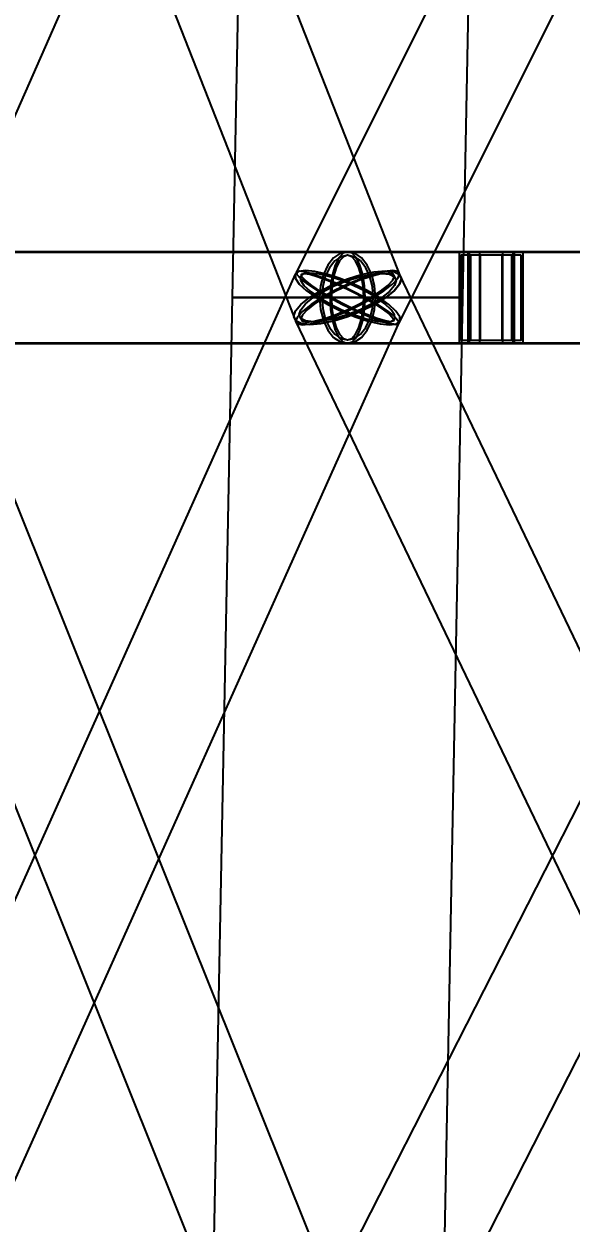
# Model space of a CAD drawing. Header units: millimetres. Extents: x -123812 to 252100, y -3000 to 639000.
# Drawn here: x -6516 to -4094, y 460903 to 466211 of the extents above; entities that cross this region are included whole.
import ezdxf

# ---------------------------------------------------------------- set-up
doc = ezdxf.new("R2010")
doc.units = ezdxf.units.MM
doc.layers.add('D-STR-DIM', color=7, linetype='Continuous', lineweight=13)
doc.layers.add('D-STR-STRC', color=7, linetype='Continuous', lineweight=25)
doc.styles.add('OpenSansCondensed-Light', font='OpenSansCondensed-Light.ttf')
doc.styles.add('TOWER_UNICODE', font='Arial Unicode.ttf')
doc.dimstyles.new('EZDXF', dxfattribs={"dimtxt": 0.25, "dimasz": 0.175, "dimexe": 0.375, "dimexo": 0.125, "dimgap": 0.1, "dimtad": 1, "dimlfac": 100, "dimzin": 12, "dimdsep": 46, "dimtxsty": 'OpenSansCondensed-Light', "dimblk": 'ARCHTICK', "dimcen": 2.5, "dimazin": 3, "dimtfac": 0.5, "dimtmove": 2, "dimatfit": 3})

# ---------------------------------------------------------------- blocks, each defined once
blk = doc.blocks.new('_ARCHTICK')
at = {"color": 0, "linetype": 'BYBLOCK', "const_width": 0.15}
blk.add_lwpolyline([(-0.5, -0.5), (0.5, 0.5)], dxfattribs=at)

msp = doc.modelspace()

# ---------------------------------------------------------------- linework, layer by layer
at = {"layer": 'D-STR-STRC'}
for points in [[(-5218.5, 470102.6), (-7421.3, 465102.6), (-7420.3, 465083.8), (-7403.6, 465059.2), (-7372.2, 465030.7), (-7328.4, 465000), (-7275, 464969.3), (-7215.8, 464940.8), (-7154.8, 464916.2), (-7096, 464897.4), (-7043.6, 464885.6), (-7001.1, 464881.6), (-6971.4, 464885.6), (-6956.6, 464897.4), (-4753.7, 469897.4)], [(-7289.5, 469916.2), (-5321.4, 464916.2), (-5313.1, 464897.4), (-5289.1, 464885.6), (-5251.1, 464881.6), (-5201.7, 464885.6), (-5144.2, 464897.4), (-5082.5, 464916.2), (-5020.9, 464940.8), (-4963.6, 464969.3), (-4914.4, 465000), (-4876.7, 465030.7), (-4853.1, 465059.2), (-4845.2, 465083.8), (-6813.3, 470083.8)], [(-2807.7, 470114.4), (-5310, 465114.4), (-5308, 465102.6), (-5290.6, 465083.8), (-5259.1, 465059.2), (-5215.6, 465030.7), (-5163.1, 465000), (-5105.2, 464969.3), (-5045.8, 464940.8), (-4988.9, 464916.2), (-4938.5, 464897.4), (-4897.9, 464885.6), (-4870, 464881.6), (-4856.6, 464885.6), (-2354.3, 469885.6)], [(-7188.9, 464796.8), (-5083.3, 464796.8), (-5051.3, 464803.7), (-5021.5, 464824), (-4995.9, 464856.3), (-4976.2, 464898.4), (-4963.8, 464947.4), (-4959.6, 465000), (-4963.8, 465052.6), (-4976.2, 465101.6), (-4995.9, 465143.7), (-5021.5, 465176), (-5051.3, 465196.3), (-5083.3, 465203.2), (-7188.9, 465203.2)], [(-7188.9, 464796.8), (-5083.3, 464796.8), (-5051.3, 464803.7), (-5021.5, 464824), (-4995.9, 464856.3), (-4976.2, 464898.4), (-4963.8, 464947.4), (-4959.6, 465000), (-4963.8, 465052.6), (-4976.2, 465101.6), (-4995.9, 465143.7), (-5021.5, 465176), (-5051.3, 465196.3), (-5083.3, 465203.2), (-7188.9, 465203.2)], [(-2631.3, 465203.2), (-5083.3, 465203.2), (-5103.5, 465196.3), (-5122.2, 465176), (-5138.3, 465143.7), (-5150.7, 465101.6), (-5158.4, 465052.6), (-5161.1, 465000), (-5158.4, 464947.4), (-5150.7, 464898.4), (-5138.3, 464856.3), (-5122.2, 464824), (-5103.5, 464803.7), (-5083.3, 464796.8), (-2631.3, 464796.8)], [(-2631.3, 465203.2), (-5083.3, 465203.2), (-5103.5, 465196.3), (-5122.2, 465176), (-5138.3, 465143.7), (-5150.7, 465101.6), (-5158.4, 465052.6), (-5161.1, 465000), (-5158.4, 464947.4), (-5150.7, 464898.4), (-5138.3, 464856.3), (-5122.2, 464824), (-5103.5, 464803.7), (-5083.3, 464796.8), (-2631.3, 464796.8)], [(-7094.7, 459895.9), (-4851.7, 464895.9), (-4852.4, 464915), (-4868.9, 464939.9), (-4900, 464968.9), (-4943.6, 465000), (-4996.7, 465031.1), (-5055.7, 465060.1), (-5116.6, 465085), (-5175.3, 465104.1), (-5227.6, 465116.1), (-5270.2, 465120.2), (-5300, 465116.1), (-5315, 465104.1), (-7558.1, 460104.1)], [(-4943, 460085), (-6951.4, 465085), (-6959.7, 465104.1), (-6983.7, 465116.1), (-7021.6, 465120.2), (-7071, 465116.1), (-7128.4, 465104.1), (-7189.9, 465085), (-7251.4, 465060.1), (-7308.6, 465031.1), (-7357.6, 465000), (-7395.2, 464968.9), (-7418.6, 464939.9), (-7426.5, 464915), (-5418.1, 459915)], [(-4954.7, 459883.9), (-2405.5, 464883.9), (-2407.4, 464895.9), (-2424.5, 464915), (-2455.8, 464939.9), (-2499, 464968.9), (-2551.2, 465000), (-2608.9, 465031.1), (-2668.1, 465060.1), (-2724.8, 465085), (-2775.2, 465104.1), (-2815.7, 465116.1), (-2843.7, 465120.2), (-2857.2, 465116.1), (-5406.4, 460116.1)], [(-2451.5, 460104.1), (-4853.2, 465104.1), (-4860.7, 465116.1), (-4883.3, 465120.2), (-4919.6, 465116.1), (-4967, 465104.1), (-5022.3, 465085), (-5081.9, 465060.1), (-5141.5, 465031.1), (-5197.1, 465000), (-5245, 464968.9), (-5281.9, 464939.9), (-5305.2, 464915), (-5313.5, 464895.9), (-2911.8, 459895.9)]]:
    msp.add_lwpolyline(points, dxfattribs=at)
for points in [[(-5594.3, 465000), (-4572.3, 465000), (-4475.6, 470000), (-5496.6, 470000)], [(-5594.3, 465000), (-4572.3, 465000), (-4475.6, 470000), (-5496.6, 470000)], [(-8907.7, 464800), (-4344.5, 464800), (-4344.5, 465200), (-8907.7, 465200)], [(-7844.8, 464800), (-4306.1, 464800), (-4306.1, 465200), (-7844.8, 465200)], [(-7844.8, 464800), (-4306.1, 464800), (-4306.1, 465200), (-7844.8, 465200)], [(-5207, 465000), (-5202.8, 464947.4), (-5190.5, 464898.4), (-5170.8, 464856.3), (-5145.2, 464824), (-5115.3, 464803.7), (-5083.3, 464796.8), (-5051.3, 464803.7), (-5021.5, 464824), (-4995.9, 464856.3), (-4976.2, 464898.4), (-4963.8, 464947.4), (-4959.6, 465000), (-4963.8, 465052.6), (-4976.2, 465101.6), (-4995.9, 465143.7), (-5021.5, 465176), (-5051.3, 465196.3), (-5083.3, 465203.2), (-5115.3, 465196.3), (-5145.2, 465176), (-5170.8, 465143.7), (-5190.5, 465101.6), (-5202.8, 465052.6)], [(-5207, 465000), (-5202.8, 464947.4), (-5190.5, 464898.4), (-5170.8, 464856.3), (-5145.2, 464824), (-5115.3, 464803.7), (-5083.3, 464796.8), (-5051.3, 464803.7), (-5021.5, 464824), (-4995.9, 464856.3), (-4976.2, 464898.4), (-4963.8, 464947.4), (-4959.6, 465000), (-4963.8, 465052.6), (-4976.2, 465101.6), (-4995.9, 465143.7), (-5021.5, 465176), (-5051.3, 465196.3), (-5083.3, 465203.2), (-5115.3, 465196.3), (-5145.2, 465176), (-5170.8, 465143.7), (-5190.5, 465101.6), (-5202.8, 465052.6)], [(-5161.1, 465000), (-5158.4, 464947.4), (-5150.7, 464898.4), (-5138.3, 464856.3), (-5122.2, 464824), (-5103.5, 464803.7), (-5083.3, 464796.8), (-5063.2, 464803.7), (-5044.5, 464824), (-5028.3, 464856.3), (-5016, 464898.4), (-5008.2, 464947.4), (-5005.6, 465000), (-5008.2, 465052.6), (-5016, 465101.6), (-5028.3, 465143.7), (-5044.5, 465176), (-5063.2, 465196.3), (-5083.3, 465203.2), (-5103.5, 465196.3), (-5122.2, 465176), (-5138.3, 465143.7), (-5150.7, 465101.6), (-5158.4, 465052.6)], [(-5161.1, 465000), (-5158.4, 464947.4), (-5150.7, 464898.4), (-5138.3, 464856.3), (-5122.2, 464824), (-5103.5, 464803.7), (-5083.3, 464796.8), (-5063.2, 464803.7), (-5044.5, 464824), (-5028.3, 464856.3), (-5016, 464898.4), (-5008.2, 464947.4), (-5005.6, 465000), (-5008.2, 465052.6), (-5016, 465101.6), (-5028.3, 465143.7), (-5044.5, 465176), (-5063.2, 465196.3), (-5083.3, 465203.2), (-5103.5, 465196.3), (-5122.2, 465176), (-5138.3, 465143.7), (-5150.7, 465101.6), (-5158.4, 465052.6)], [(-4306.1, 465200), (-4589, 465200), (-4589, 464800), (-4306.1, 464800)], [(-4306.1, 465200), (-4589, 465200), (-4589, 464800), (-4306.1, 464800)], [(-4344.5, 465200), (-4550.6, 465200), (-4550.6, 464800), (-4344.5, 464800)], [(-4544.4, 464800), (96.9, 464800), (96.9, 465200), (-4544.4, 465200)], [(-4350.6, 465200), (-4544.4, 465200), (-4544.4, 464800), (-4350.6, 464800)], [(-4499.3, 464800), (51.8, 464800), (51.8, 465200), (-4499.3, 465200)], [(-4395.8, 465200), (-4499.3, 465200), (-4499.3, 464800), (-4395.8, 464800)], [(-4499.3, 464800), (51.8, 464800), (51.8, 465200), (-4499.3, 465200)], [(-4395.8, 465200), (-4499.3, 465200), (-4499.3, 464800), (-4395.8, 464800)], [(-5197.3, 465000), (-5193.4, 464951.5), (-5182, 464906.4), (-5163.9, 464867.6), (-5140.3, 464837.9), (-5112.8, 464819.2), (-5083.3, 464812.8), (-5053.8, 464819.2), (-5026.4, 464837.9), (-5002.8, 464867.6), (-4984.6, 464906.4), (-4973.3, 464951.5), (-4969.4, 465000), (-4973.3, 465048.5), (-4984.6, 465093.6), (-5002.8, 465132.4), (-5026.4, 465162.1), (-5053.8, 465180.8), (-5083.3, 465187.2), (-5112.8, 465180.8), (-5140.3, 465162.1), (-5163.9, 465132.4), (-5182, 465093.6), (-5193.4, 465048.5)], [(-5197.3, 465000), (-5193.4, 464951.5), (-5182, 464906.4), (-5163.9, 464867.6), (-5140.3, 464837.9), (-5112.8, 464819.2), (-5083.3, 464812.8), (-5053.8, 464819.2), (-5026.4, 464837.9), (-5002.8, 464867.6), (-4984.6, 464906.4), (-4973.3, 464951.5), (-4969.4, 465000), (-4973.3, 465048.5), (-4984.6, 465093.6), (-5002.8, 465132.4), (-5026.4, 465162.1), (-5053.8, 465180.8), (-5083.3, 465187.2), (-5112.8, 465180.8), (-5140.3, 465162.1), (-5163.9, 465132.4), (-5182, 465093.6), (-5193.4, 465048.5)], [(-5155, 465000), (-5152.5, 464951.5), (-5145.4, 464906.4), (-5134, 464867.6), (-5119.2, 464837.9), (-5101.9, 464819.2), (-5083.3, 464812.8), (-5064.8, 464819.2), (-5047.5, 464837.9), (-5032.7, 464867.6), (-5021.3, 464906.4), (-5014.1, 464951.5), (-5011.7, 465000), (-5014.1, 465048.5), (-5021.3, 465093.6), (-5032.7, 465132.4), (-5047.5, 465162.1), (-5064.8, 465180.8), (-5083.3, 465187.2), (-5101.9, 465180.8), (-5119.2, 465162.1), (-5134, 465132.4), (-5145.4, 465093.6), (-5152.5, 465048.5)], [(-5155, 465000), (-5152.5, 464951.5), (-5145.4, 464906.4), (-5134, 464867.6), (-5119.2, 464837.9), (-5101.9, 464819.2), (-5083.3, 464812.8), (-5064.8, 464819.2), (-5047.5, 464837.9), (-5032.7, 464867.6), (-5021.3, 464906.4), (-5014.1, 464951.5), (-5011.7, 465000), (-5014.1, 465048.5), (-5021.3, 465093.6), (-5032.7, 465132.4), (-5047.5, 465162.1), (-5064.8, 465180.8), (-5083.3, 465187.2), (-5101.9, 465180.8), (-5119.2, 465162.1), (-5134, 465132.4), (-5145.4, 465093.6), (-5152.5, 465048.5)], [(-4314.6, 465188), (-4580.5, 465188), (-4580.5, 464812), (-4314.6, 464812)], [(-4314.6, 465188), (-4580.5, 465188), (-4580.5, 464812), (-4314.6, 464812)], [(-4350.7, 465188), (-4544.4, 465188), (-4544.4, 464812), (-4350.7, 464812)], [(-4356.5, 465188), (-4538.6, 465188), (-4538.6, 464812), (-4356.5, 464812)], [(-4398.9, 465188), (-4496.2, 465188), (-4496.2, 464812), (-4398.9, 464812)], [(-4398.9, 465188), (-4496.2, 465188), (-4496.2, 464812), (-4398.9, 464812)], [(-4914.4, 465000), (-4963.6, 464969.3), (-5020.9, 464940.8), (-5082.5, 464916.2), (-5144.2, 464897.4), (-5201.7, 464885.6), (-5251.1, 464881.6), (-5289.1, 464885.6), (-5313.1, 464897.4), (-5321.4, 464916.2), (-5313.5, 464940.8), (-5290, 464969.3), (-5252.3, 465000), (-5203.1, 465030.7), (-5145.8, 465059.2), (-5084.2, 465083.8), (-5022.5, 465102.6), (-4965, 465114.4), (-4915.6, 465118.4), (-4877.5, 465114.4), (-4853.6, 465102.6), (-4845.2, 465083.8), (-4853.1, 465059.2), (-4876.7, 465030.7)], [(-5223.1, 465000), (-5170, 464968.9), (-5111, 464939.9), (-5050.1, 464915), (-4991.4, 464895.9), (-4939, 464883.9), (-4896.5, 464879.8), (-4866.7, 464883.9), (-4851.7, 464895.9), (-4852.4, 464915), (-4868.9, 464939.9), (-4900, 464968.9), (-4943.6, 465000), (-4996.7, 465031.1), (-5055.7, 465060.1), (-5116.6, 465085), (-5175.3, 465104.1), (-5227.6, 465116.1), (-5270.2, 465120.2), (-5300, 465116.1), (-5315, 465104.1), (-5314.3, 465085), (-5297.8, 465060.1), (-5266.7, 465031.1)], [(-5197.1, 465000), (-5245, 464968.9), (-5281.9, 464939.9), (-5305.2, 464915), (-5313.5, 464895.9), (-5306, 464883.9), (-5283.4, 464879.8), (-5247.1, 464883.9), (-5199.7, 464895.9), (-5144.3, 464915), (-5084.8, 464939.9), (-5025.2, 464968.9), (-4969.5, 465000), (-4921.6, 465031.1), (-4884.8, 465060.1), (-4861.4, 465085), (-4853.2, 465104.1), (-4860.7, 465116.1), (-4883.3, 465120.2), (-4919.6, 465116.1), (-4967, 465104.1), (-5022.3, 465085), (-5081.9, 465060.1), (-5141.5, 465031.1)], [(-5003.6, 465000), (-4951.1, 464969.3), (-4907.6, 464940.8), (-4876.1, 464916.2), (-4858.7, 464897.4), (-4856.6, 464885.6), (-4870, 464881.6), (-4897.9, 464885.6), (-4938.5, 464897.4), (-4988.9, 464916.2), (-5045.8, 464940.8), (-5105.2, 464969.3), (-5163.1, 465000), (-5215.6, 465030.7), (-5259.1, 465059.2), (-5290.6, 465083.8), (-5308, 465102.6), (-5310, 465114.4), (-5296.7, 465118.4), (-5268.7, 465114.4), (-5228.2, 465102.6), (-5177.8, 465083.8), (-5120.9, 465059.2), (-5061.5, 465030.7)], [(-4931, 465000), (-4975.4, 464972.4), (-5027.1, 464946.6), (-5082.6, 464924.5), (-5138.2, 464907.5), (-5190, 464896.9), (-5234.6, 464893.2), (-5268.9, 464896.9), (-5290.5, 464907.5), (-5298, 464924.5), (-5290.9, 464946.6), (-5269.6, 464972.4), (-5235.7, 465000), (-5191.3, 465027.6), (-5139.6, 465053.4), (-5084.1, 465075.5), (-5028.5, 465092.5), (-4976.6, 465103.1), (-4932.1, 465106.8), (-4897.8, 465103.1), (-4876.2, 465092.5), (-4868.7, 465075.5), (-4875.8, 465053.4), (-4897.1, 465027.6)], [(-5209.3, 465000), (-5161.5, 464971.9), (-5108.2, 464945.8), (-5053.3, 464923.4), (-5000.5, 464906.1), (-4953.2, 464895.3), (-4914.9, 464891.6), (-4888, 464895.3), (-4874.5, 464906.1), (-4875.1, 464923.4), (-4890, 464945.8), (-4918, 464971.9), (-4957.3, 465000), (-5005.2, 465028.1), (-5058.4, 465054.2), (-5113.3, 465076.6), (-5166.2, 465093.9), (-5213.4, 465104.7), (-5251.8, 465108.4), (-5278.6, 465104.7), (-5292.2, 465093.9), (-5291.5, 465076.6), (-5276.7, 465054.2), (-5248.6, 465028.1)], [(-5185.9, 465000), (-5229.1, 464971.9), (-5262.4, 464945.8), (-5283.4, 464923.4), (-5290.8, 464906.1), (-5284.1, 464895.3), (-5263.7, 464891.6), (-5231, 464895.3), (-5188.2, 464906.1), (-5138.3, 464923.4), (-5084.7, 464945.8), (-5030.9, 464971.9), (-4980.7, 465000), (-4937.6, 465028.1), (-4904.3, 465054.2), (-4883.3, 465076.6), (-4875.8, 465093.9), (-4882.6, 465104.7), (-4903, 465108.4), (-4935.7, 465104.7), (-4978.4, 465093.9), (-5028.3, 465076.6), (-5082, 465054.2), (-5135.8, 465028.1)], [(-5011.4, 465000), (-4964.1, 464972.4), (-4924.9, 464946.6), (-4896.5, 464924.5), (-4880.8, 464907.5), (-4878.9, 464896.9), (-4891, 464893.2), (-4916.2, 464896.9), (-4952.7, 464907.5), (-4998.2, 464924.5), (-5049.5, 464946.6), (-5103, 464972.4), (-5155.3, 465000), (-5202.6, 465027.6), (-5241.8, 465053.4), (-5270.2, 465075.5), (-5285.9, 465092.5), (-5287.7, 465103.1), (-5275.7, 465106.8), (-5250.5, 465103.1), (-5213.9, 465092.5), (-5168.5, 465075.5), (-5117.2, 465053.4), (-5063.6, 465027.6)], [(-5692, 460000), (-4669.1, 460000), (-4572.3, 465000), (-5594.3, 465000)], [(-5692, 460000), (-4669.1, 460000), (-4572.3, 465000), (-5594.3, 465000)], [(-4572.3, 465000), (-4589.7, 465000), (-4640.8, 465000), (-4722, 465000), (-4827.8, 465000), (-4951.1, 465000), (-5083.3, 465000), (-5215.6, 465000), (-5338.8, 465000), (-5444.7, 465000), (-5525.9, 465000), (-5576.9, 465000), (-5594.3, 465000), (-5576.9, 465000), (-5525.9, 465000), (-5444.7, 465000), (-5338.8, 465000), (-5215.6, 465000), (-5083.3, 465000), (-4951.1, 465000), (-4827.8, 465000), (-4722, 465000), (-4640.8, 465000), (-4589.7, 465000)], [(-4572.3, 465000), (-4589.7, 465000), (-4640.8, 465000), (-4722, 465000), (-4827.8, 465000), (-4951.1, 465000), (-5083.3, 465000), (-5215.6, 465000), (-5338.8, 465000), (-5444.7, 465000), (-5525.9, 465000), (-5576.9, 465000), (-5594.3, 465000), (-5576.9, 465000), (-5525.9, 465000), (-5444.7, 465000), (-5338.8, 465000), (-5215.6, 465000), (-5083.3, 465000), (-4951.1, 465000), (-4827.8, 465000), (-4722, 465000), (-4640.8, 465000), (-4589.7, 465000)]]:
    msp.add_lwpolyline(points, close=True, dxfattribs=at)

# ---------------------------------------------------------------- dimensions: what is measured, and where the dimension line sits
at = {"layer": 'D-STR-DIM'}
msp.add_linear_dim(base=(-112000, 0), p1=(0, 0), p2=(0, 634000), angle=90, dimstyle='EZDXF', override={"dimtxt": 8400, "dimasz": 3750, "dimexe": 2100, "dimexo": 1800, "dimgap": 2100, "dimtad": 1, "dimdec": 0, "dimlfac": 1, "dimlunit": 2, "dimtxsty": 'TOWER_UNICODE', "dimclrd": 7, "dimclre": 7, "dimclrt": 7}, dxfattribs=at).render()

doc.saveas('drawing.dxf')
